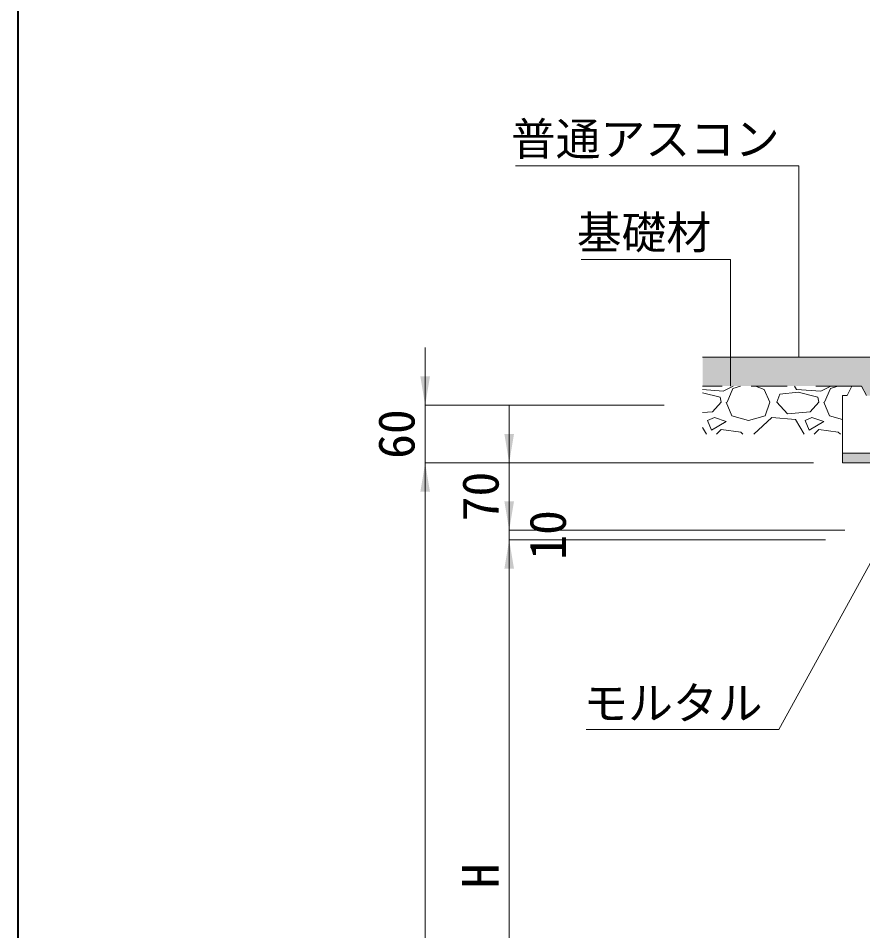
# Model space of a CAD drawing. Units: millimetres at full size. Extents: x 58559 to 106559, y -58351 to -47326.
# Drawn here: x 77567 to 78447, y -52967 to -52017 of the extents above; entities that cross this region are included whole.
import ezdxf
from ezdxf.enums import TextEntityAlignment as Align

# ---------------------------------------------------------------- set-up
doc = ezdxf.new("R2010")
doc.units = ezdxf.units.MM
doc.header["$LTSCALE"] = 50
doc.linetypes.add('USER2', pattern=[1.35, 0.75, -0.6])
doc.layers.add('ハッチング_モルタル', color=30, linetype='Continuous')
doc.layers.add('ハッチング_舗装', color=7, linetype='Continuous')
for name, color, linetype, lineweight in [('ハッチング_基礎', 150, 'Continuous', 9), ('図枠', 7, 'Continuous', 5), ('寸法線', 7, 'Continuous', 13), ('引出線', 4, 'Continuous', 13), ('本体', 2, 'Continuous', 13), ('舗装・基礎', 3, 'Continuous', 13)]:
    doc.layers.add(name, color=color, linetype=linetype, lineweight=lineweight)
doc.styles.add('ＭＳ ゴシック', font='')
doc.styles.get('ＭＳ ゴシック').set_extended_font_data('MS Gothic')

# ---------------------------------------------------------------- blocks, each defined once
blk = doc.blocks.new('filled_arrow')
at = {"color": 0, "linetype": 'Continuous', "lineweight": -2}
blk.add_solid([(7.5, 1.25), (0, 0), (7.5, -1.25)], dxfattribs=at)

msp = doc.modelspace()

# ---------------------------------------------------------------- hatches: boundary and pattern name
at = {"layer": 'ハッチング_モルタル'}
msp.add_hatch(color=256, dxfattribs=at).paths.add_polyline_path([(78680.87, -52485.57), (78680.87, -52440.07), (78685.37, -52440.07), (78685.37, -52420.07), (78672.87, -52420.07), (78675.37, -52470.07), (78425.37, -52470.07), (78425.37, -52480.07), (78470.87, -52480.07), (78615.41, -52480.07, -0.35751), (78618.35, -52482.48), (78619.87, -52490.07), (78625.37, -52490.07), (78625.37, -52485.57)])
at = {"layer": 'ハッチング_舗装'}
msp.add_hatch(color=256, dxfattribs=at).paths.add_polyline_path([(78279.87, -52370.07), (78279.87, -52400.07), (78435.37, -52400.07), (78445.37, -52400.07), (78450.37, -52410.07), (78473.37, -52410.07), (78475.37, -52370.07)])

# ---------------------------------------------------------------- linework, layer by layer
at = {"layer": 'ハッチング_基礎'}
for p, q in [((78301.28, -52405.53), (78279.87, -52403.82)), ((78298.23, -52411.63), (78279.87, -52407.04)), ((78311.71, -52400.07), (78301.28, -52405.53)), ((78305.34, -52416.71), (78311.44, -52402.48)), ((78311.44, -52402.48), (78319.17, -52400.07)), ((78334.8, -52400.07), (78343.95, -52403.5)), ((78343.95, -52403.5), (78350.05, -52416.71)), ((78379.51, -52406.55), (78360.21, -52408.58)), ((78377.48, -52403.5), (78375.48, -52400.07)), ((78402.88, -52405.53), (78377.48, -52403.5)), ((78399.83, -52411.63), (78379.51, -52406.55)), ((78413.31, -52400.07), (78402.88, -52405.53)), ((78406.94, -52416.71), (78413.04, -52402.48)), ((78413.04, -52402.48), (78420.77, -52400.07)), ((78299.25, -52416.71), (78290.1, -52426.87)), ((78299.25, -52416.71), (78298.23, -52411.63)), ((78304.33, -52416.71), (78310.42, -52430.93)), ((78344.97, -52430.93), (78350.05, -52416.71)), ((78357.16, -52416.71), (78360.21, -52408.58)), ((78368.34, -52428.9), (78357.16, -52416.71)), ((78400.85, -52416.71), (78391.7, -52426.87)), ((78400.85, -52416.71), (78399.83, -52411.63)), ((78405.93, -52416.71), (78412.02, -52430.93)), ((78290.1, -52426.87), (78279.87, -52427.76)), ((78391.7, -52426.87), (78368.34, -52428.9)), ((78292.14, -52432.96), (78285.02, -52436.01)), ((78285.02, -52436.01), (78289.09, -52446.17)), ((78304.33, -52437.03), (78292.14, -52432.96)), ((78310.42, -52430.93), (78327.7, -52436.01)), ((78327.7, -52436.01), (78344.97, -52430.93)), ((78352.08, -52432.96), (78333.35, -52450.07)), ((78376.46, -52434.99), (78352.08, -52432.96)), ((78385.68, -52450.07), (78376.46, -52434.99)), ((78393.74, -52432.96), (78386.62, -52436.01)), ((78386.62, -52436.01), (78390.69, -52446.17)), ((78405.93, -52437.03), (78393.74, -52432.96)), ((78412.02, -52430.93), (78425.37, -52434.86)), ((78284.08, -52450.07), (78279.87, -52443.19)), ((78289.09, -52446.17), (78304.33, -52437.03)), ((78299.25, -52445.15), (78294.33, -52450.07)), ((78319.57, -52448.2), (78299.25, -52445.15)), ((78390.69, -52446.17), (78405.93, -52437.03)), ((78400.85, -52445.15), (78395.93, -52450.07)), ((78421.17, -52448.2), (78400.85, -52445.15)), ((78321.7, -52450.07), (78319.57, -52448.2)), ((78423.3, -52450.07), (78421.17, -52448.2))]:
    msp.add_line(p, q, dxfattribs=at)
at = {"layer": '図枠', "lineweight": 40}
msp.add_line((77567.4, -56830.02), (77567.4, -49905.02), dxfattribs=at)
at = {"layer": '寸法線'}
for p, q in [((77991.04, -52540.07), (77991.04, -52360.07)), ((78239.87, -52420.07), (77991.04, -52420.07)), ((78078.54, -52550.07), (78078.54, -52420.07)), ((78395.37, -52480.07), (77991.04, -52480.07)), ((77991.04, -54010.07), (77991.04, -52480.07)), ((78395.37, -52480.07), (77991.04, -52480.07)), ((78395.37, -52480.07), (78078.54, -52480.07)), ((78078.54, -52620.07), (78078.54, -52490.07)), ((78427.87, -52550.07), (78078.54, -52550.07)), ((78427.87, -52550.07), (78078.54, -52550.07)), ((78078.54, -53260.07), (78078.54, -52560.07)), ((78407.87, -52560.07), (78078.54, -52560.07)), ((78407.87, -52560.07), (78078.54, -52560.07))]:
    msp.add_line(p, q, dxfattribs=at)
at = {"layer": '引出線'}
for points in [[(78380.08, -52370.07), (78380.08, -52170.99), (78085.24, -52170.99)], [(78308.8, -52400.07), (78308.8, -52268.31), (78153.57, -52268.31)], [(78467.87, -52560.07), (78359.38, -52757.48), (78158.65, -52757.48)]]:
    msp.add_lwpolyline(points, dxfattribs=at)
at = {"layer": '本体'}
for p, q in [((78435.37, -52400.07), (78430.37, -52410.07)), ((78435.37, -52400.07), (78445.37, -52400.07)), ((78445.37, -52400.07), (78450.37, -52410.07)), ((78425.37, -52410.07), (78430.37, -52410.07)), ((78425.37, -52410.07), (78425.37, -52470.07)), ((78425.37, -52470.07), (78675.37, -52470.07))]:
    msp.add_line(p, q, dxfattribs=at)
at = {"layer": '舗装・基礎'}
for p, q in [((78475.37, -52370.07), (78279.87, -52370.07)), ((78425.37, -52470.07), (78425.37, -52480.07)), ((78473.87, -52480.07), (78425.37, -52480.07))]:
    msp.add_line(p, q, dxfattribs=at)
at = {"layer": '舗装・基礎', "linetype": 'USER2'}
msp.add_line((78435.37, -52400.07), (78279.87, -52400.07), dxfattribs=at)

# ---------------------------------------------------------------- block references
at = {"layer": '寸法線', "xscale": 4, "yscale": 4}
for p, rotation in [((77991.04, -52420.07), 90), ((78078.54, -52480.07), 90), ((77991.04, -52480.07), 270), ((77991.04, -52480.07), 270), ((78078.54, -52550.07), 90), ((78078.54, -52550.07), 90), ((78078.54, -52560.07), 270), ((78078.54, -52560.07), 270)]:
    msp.add_blockref('filled_arrow', p, dxfattribs=dict(at, rotation=rotation))
at = {"layer": '引出線', "xscale": 0.16, "yscale": 0.16, "rotation": 90}
for p in [(78380.08, -52370.07), (78308.8, -52400.07)]:
    msp.add_blockref('filled_arrow', p, dxfattribs=at)

# ---------------------------------------------------------------- texts
at = {"layer": '寸法線', "style": 'ＭＳ ゴシック'}
for s, p in [('60', (77961.04, -52450.07)), ('70', (78048.54, -52515.07)), ('10', (78118.54, -52555.07)), ('H', (78048.54, -52910.07))]:
    msp.add_text(s, height=37.98, rotation=90, dxfattribs=at).set_placement(p, align=Align.MIDDLE_CENTER)
at = {"layer": '引出線', "style": 'ＭＳ ゴシック'}
for s, p in [('普通アスコン', (78360.08, -52125.78)), ('基礎材', (78288.8, -52223.1))]:
    msp.add_text(s, height=34.18, dxfattribs=at).set_placement(p, align=Align.TOP_RIGHT)
msp.add_text('モルタル', height=34.18, dxfattribs=at).set_placement((78249.02, -52713), align=Align.TOP_CENTER)

doc.saveas('drawing.dxf')
